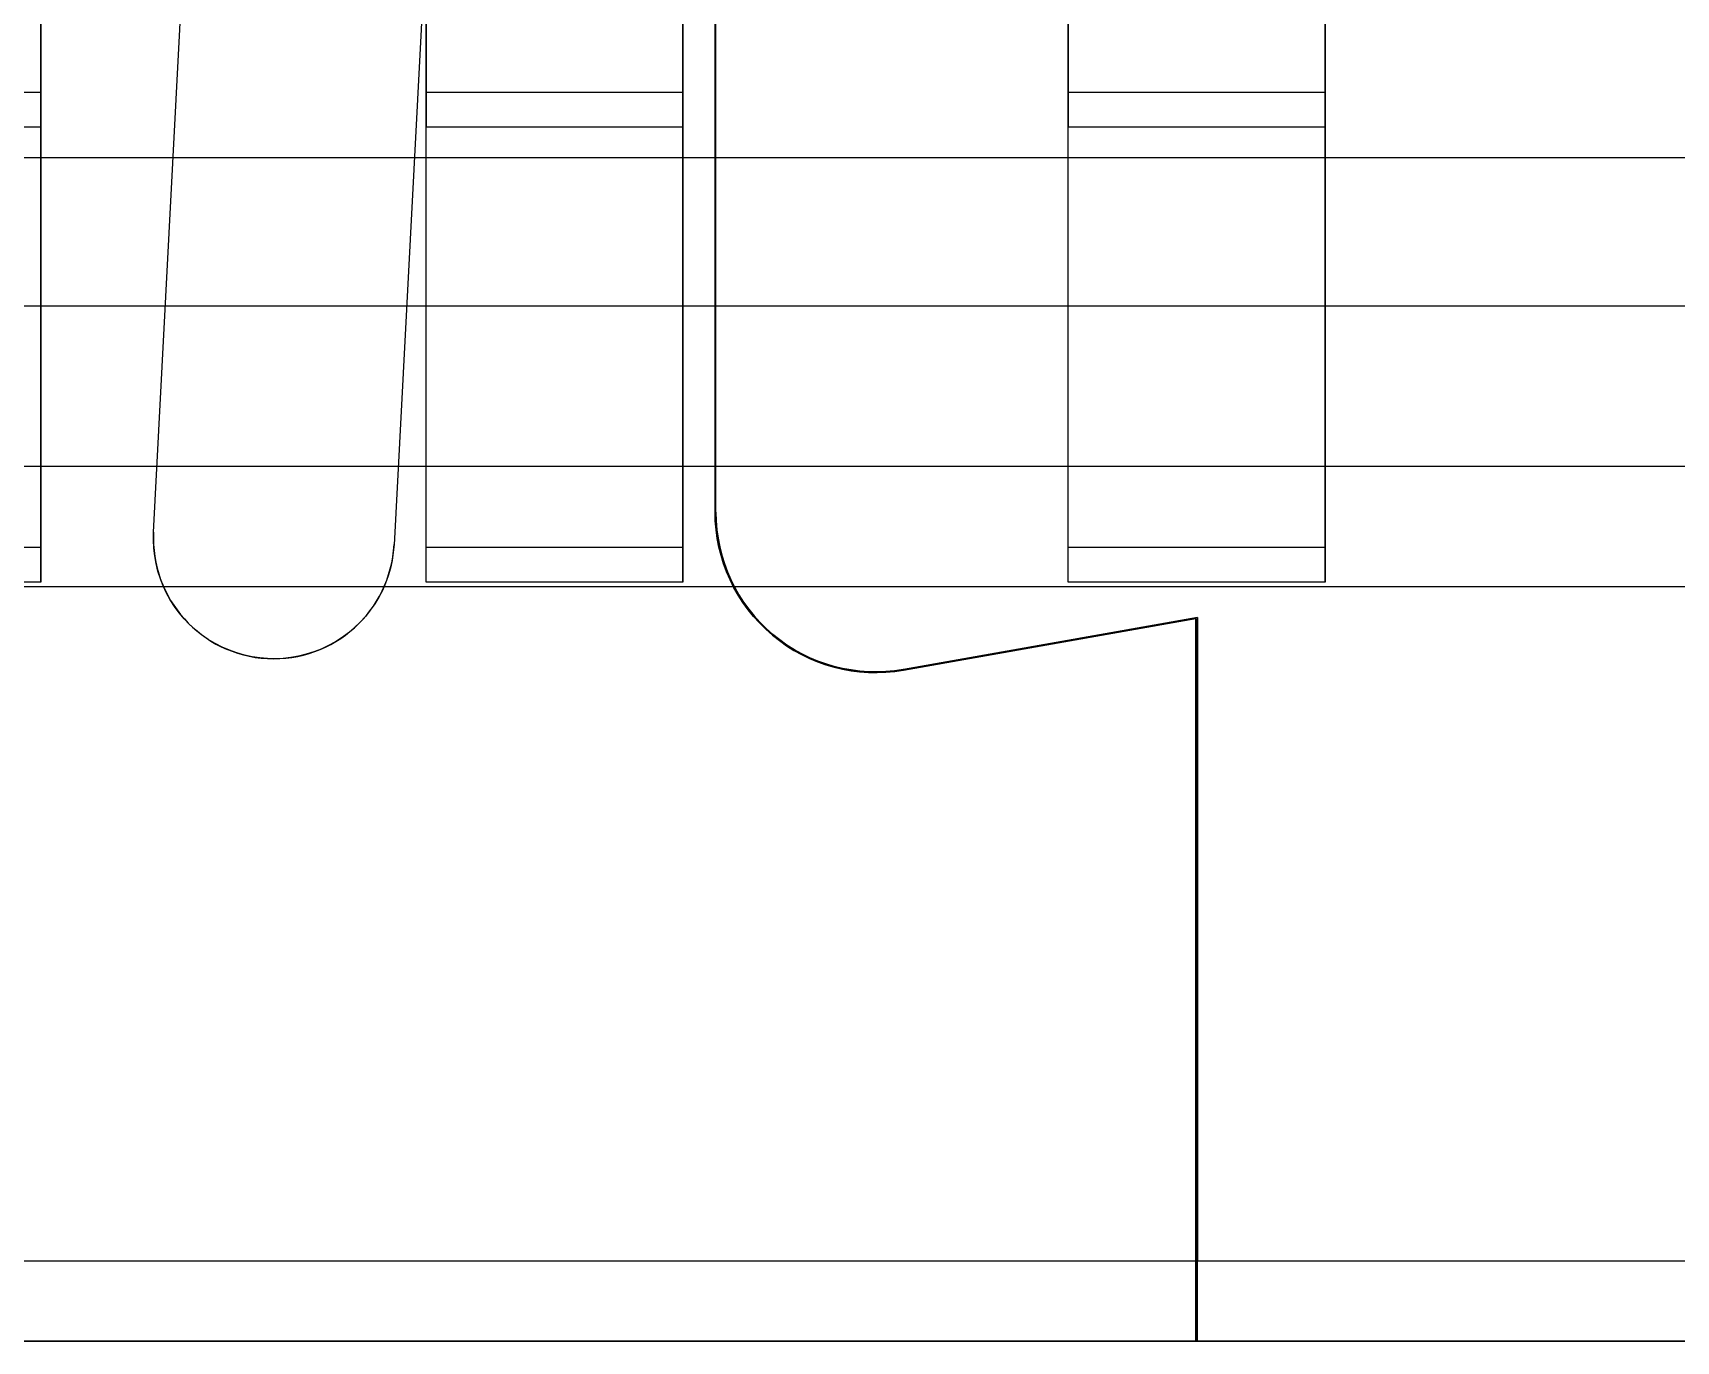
# Model space of a CAD drawing. Extents: x -4.83 to 4.83, y -5.56 to 3.84.
# Drawn here: x -1.45 to 0.598, y -5.56 to -3.93 of the extents above; entities that cross this region are included whole.
import ezdxf

# ---------------------------------------------------------------- set-up
doc = ezdxf.new("R2010")
doc.units = 0
doc.layers.get('0').update_dxf_attribs({"linetype": 'CONTINUOUS'})

# ---------------------------------------------------------------- blocks, each defined once
blk = doc.blocks.new('*U1')
at = {"color": 250, "extrusion": (0, -1e-16, -1)}
blk.add_line((-1.76, -4.0856, 0.88), (1.76, -4.0856, 0.88), dxfattribs=at)
at = {"color": 250}
for p, q in [((-1.76, -4.0856, 0.88), (1.76, -4.0856, 0.88)), ((1.7936, -4.2708, 1.0044), (-1.7936, -4.2708, 1.0044))]:
    blk.add_line(p, q, dxfattribs=at)
at = {"color": 250, "extrusion": (0, -0.925848, -0.377897)}
for p, q in [((1.7936, -4.2708, 1.0044), (-1.7936, -4.2708, 1.0044)), ((-2.16, -4.62, 1.86), (2.16, -4.62, 1.86))]:
    blk.add_line(p, q, dxfattribs=at)
at = {"color": 250, "extrusion": (0, -0.707107, 0.707107)}
for p, q in [((-2, -4.47, 2.42), (2, -4.47, 2.42)), ((-2.16, -4.62, 2.27), (2.16, -4.62, 2.27))]:
    blk.add_line(p, q, dxfattribs=at)
at = {"color": 250, "extrusion": (0, -0.009019, 0.999959)}
blk.add_line((-2, -4.47, 2.42), (2, -4.47, 2.42), dxfattribs=at)
at = {"color": 250, "extrusion": (0, -1, 1e-16)}
for p, q in [((-2.16, -4.62, 1.86), (2.16, -4.62, 1.86)), ((-2.16, -4.62, 2.27), (2.16, -4.62, 2.27))]:
    blk.add_line(p, q, dxfattribs=at)
blk = doc.blocks.new('*U2')
at = {"extrusion": (-4.49369e-09, 0.173648, 0.984808)}
for p, q in [((-1.76, -4.0044, 2.0671), (-1.44, -4.0044, 2.0671)), ((-1.44, -4.5712, 2.167), (-1.44, -4.0044, 2.0671)), ((-1.44, -4.5712, 2.167), (-1.76, -4.5712, 2.167))]:
    blk.add_line(p, q, dxfattribs=at)
for p, q in [((-1.76, -4.0044, 2.0671), (-1.44, -4.0044, 2.0671)), ((-1.44, -4.0478, 1.8209), (-1.76, -4.0478, 1.8209))]:
    blk.add_line(p, q)
at = {"extrusion": (1, -1.64124e-08, 3.44388e-09)}
blk.add_line((-1.44, -4.0044, 2.0671), (-1.44, -4.0478, 1.8209), dxfattribs=at)
at = {"extrusion": (1, -9.34275e-09, 6.21039e-09)}
for p, q in [((-1.44, -4.0044, 2.0671), (-1.44, -4.0478, 1.8209)), ((-1.44, -4.5712, 2.167), (-1.44, -4.0044, 2.0671)), ((-1.44, -4.0478, 1.8209), (-1.44, -4.6146, 1.9208)), ((-1.44, -4.6146, 1.9208), (-1.44, -4.5712, 2.167))]:
    blk.add_line(p, q, dxfattribs=at)
at = {"extrusion": (4.49369e-09, -0.173648, -0.984808)}
for p, q in [((-1.44, -4.0478, 1.8209), (-1.76, -4.0478, 1.8209)), ((-1.44, -4.0478, 1.8209), (-1.44, -4.6146, 1.9208)), ((-1.44, -4.6146, 1.9208), (-1.76, -4.6146, 1.9208))]:
    blk.add_line(p, q, dxfattribs=at)
at = {"extrusion": (-1.02792e-08, -0.984808, 0.173648)}
for p, q in [((-1.44, -4.5712, 2.167), (-1.76, -4.5712, 2.167)), ((-1.44, -4.6146, 1.9208), (-1.44, -4.5712, 2.167)), ((-1.44, -4.6146, 1.9208), (-1.76, -4.6146, 1.9208))]:
    blk.add_line(p, q, dxfattribs=at)
at = {"extrusion": (1, -1.40295e-08, 8.55401e-09)}
for radius in [0.35, 0.35, 0.1]:
    blk.add_arc((-3.9871, 2.1655, -1.44), radius, 260, 335, dxfattribs=at)
at = {"extrusion": (-1, 1.40295e-08, -8.55401e-09)}
blk.add_arc((3.9871, 2.1655, 1.44), 0.1, 205, 280, dxfattribs=at)
blk = doc.blocks.new('*U3')
at = {"color": 255, "extrusion": (0, -1e-16, -1)}
for p, q in [((-1.2996, -4.5521, 3.5), (-1.0741, -0.2495, 3.5)), ((-0.878, -2.24, 3.5), (-1, -4.5679, 3.5)), ((-0.6, -3.5927), (-0.6, -4.5273)), ((-0.599, -4.5273), (-0.599, -3.5927)), ((0.001, -4.6586), (-0.3654, -4.7232)), ((-0.3653, -4.7242), (-0.001, -4.66)), ((-0.001, -5.56), (-0.001, -4.66)), ((0.001, -5.56), (0.001, -4.6586)), ((-3.16, -5.46, 3.5), (3.16, -5.46, 3.5)), ((-2.73, -5.56), (-0.001, -5.56)), ((0.001, -5.56), (2.73, -5.56))]:
    blk.add_line(p, q, dxfattribs=at)
at = {"color": 255, "extrusion": (0.99863, -0.052336, 0)}
for p, q in [((-1.2996, -4.5521, 3.5), (-1.0741, -0.2495, 3.5)), ((-1.2996, -4.5521, 3.9), (-1.0741, -0.2495, 3.9)), ((-1.2996, -4.5521, 3.5), (-1.2996, -4.5521, 3.9))]:
    blk.add_line(p, q, dxfattribs=at)
at = {"color": 255}
for p, q in [((-1.2996, -4.5521, 3.9), (-1.0741, -0.2495, 3.9)), ((-0.878, -2.24, 3.9), (-1, -4.5679, 3.9)), ((-0.6, -4.5273, 0.4), (-0.6, -3.5927, 0.4)), ((-0.599, -4.5273, 0.4), (-0.599, -3.5927, 0.4)), ((-0.6, -4.5273, 0.4), (-0.6, -4.5273)), ((-0.599, -4.5273), (-0.599, -4.5273, 0.4)), ((-1.2996, -4.5521, 3.5), (-1.2996, -4.5521, 3.9)), ((-1, -4.5679, 3.5), (-1, -4.5679, 3.9)), ((0.001, -4.6586, 0.4), (-0.3654, -4.7232, 0.4)), ((-0.001, -4.66, 0.4), (-0.3653, -4.7242, 0.4)), ((-0.001, -4.66, 0.4), (-0.001, -5.46, 0.4)), ((0.001, -4.6586, 0.4), (0.001, -5.46, 0.4)), ((-0.3654, -4.7232), (-0.3654, -4.7232, 0.4)), ((-0.3653, -4.7242, 0.4), (-0.3653, -4.7242)), ((-2.63, -5.46, 0.4), (-0.001, -5.46, 0.4)), ((0.001, -5.46, 0.4), (2.63, -5.46, 0.4)), ((-3.16, -5.56, 3.9), (3.16, -5.56, 3.9))]:
    blk.add_line(p, q, dxfattribs=at)
at = {"color": 255, "extrusion": (-0.99863, 0.052336, 0)}
for p, q in [((-0.878, -2.24, 3.9), (-1, -4.5679, 3.9)), ((-0.878, -2.24, 3.5), (-1, -4.5679, 3.5)), ((-1, -4.5679, 3.5), (-1, -4.5679, 3.9))]:
    blk.add_line(p, q, dxfattribs=at)
at = {"color": 255, "extrusion": (1, 0, 0)}
for p, q in [((-0.6, -3.5927), (-0.6, -4.5273)), ((-0.6, -4.5273, 0.4), (-0.6, -3.5927, 0.4)), ((-0.6, -4.5273, 0.4), (-0.6, -4.5273)), ((-0.001, -4.66), (-0.001, -4.66, 0.4)), ((-0.001, -4.66, 0.4), (-0.001, -5.46, 0.4)), ((-0.001, -5.56), (-0.001, -4.66)), ((-0.001, -5.46, 0.4), (-0.001, -5.56, 0.3)), ((-0.001, -5.56), (-0.001, -5.56, 0.3))]:
    blk.add_line(p, q, dxfattribs=at)
at = {"color": 255, "extrusion": (-1, 0, 0)}
for p, q in [((-0.599, -4.5273, 0.4), (-0.599, -3.5927, 0.4)), ((-0.599, -4.5273), (-0.599, -3.5927)), ((-0.599, -4.5273), (-0.599, -4.5273, 0.4)), ((0.001, -5.56), (0.001, -4.6586)), ((0.001, -4.6586, 0.4), (0.001, -5.46, 0.4)), ((0.001, -4.6586, 0.4), (0.001, -4.6586)), ((0.001, -5.56, 0.3), (0.001, -5.46, 0.4)), ((0.001, -5.56, 0.3), (0.001, -5.56))]:
    blk.add_line(p, q, dxfattribs=at)
at = {"color": 255, "extrusion": (0.173648, -0.984808, 1e-16)}
for p, q in [((0.001, -4.6586, 0.4), (-0.3654, -4.7232, 0.4)), ((0.001, -4.6586), (-0.3654, -4.7232)), ((0.001, -4.6586, 0.4), (0.001, -4.6586)), ((-0.3654, -4.7232), (-0.3654, -4.7232, 0.4))]:
    blk.add_line(p, q, dxfattribs=at)
at = {"color": 255, "extrusion": (-0.173648, 0.984808, -1e-16)}
for p, q in [((-0.3653, -4.7242), (-0.001, -4.66)), ((-0.001, -4.66, 0.4), (-0.3653, -4.7242, 0.4)), ((-0.001, -4.66), (-0.001, -4.66, 0.4)), ((-0.3653, -4.7242, 0.4), (-0.3653, -4.7242))]:
    blk.add_line(p, q, dxfattribs=at)
at = {"color": 255, "extrusion": (0, -0.707107, -0.707107)}
for p, q in [((-3.16, -5.46, 3.5), (3.16, -5.46, 3.5)), ((3.16, -5.56, 3.6), (-3.16, -5.56, 3.6))]:
    blk.add_line(p, q, dxfattribs=at)
at = {"color": 255, "extrusion": (0, -0.707107, 0.707107)}
for p, q in [((-2.63, -5.46, 0.4), (-0.001, -5.46, 0.4)), ((-0.001, -5.46, 0.4), (-0.001, -5.56, 0.3)), ((0.001, -5.56, 0.3), (0.001, -5.46, 0.4)), ((0.001, -5.46, 0.4), (2.63, -5.46, 0.4)), ((-0.001, -5.56, 0.3), (-2.63, -5.56, 0.3)), ((2.63, -5.56, 0.3), (0.001, -5.56, 0.3))]:
    blk.add_line(p, q, dxfattribs=at)
at = {"color": 255, "extrusion": (0, -1, 1e-16)}
for p, q in [((-3.16, -5.56, 3.9), (3.16, -5.56, 3.9)), ((3.16, -5.56, 3.6), (-3.16, -5.56, 3.6)), ((-2.73, -5.56), (-0.001, -5.56)), ((-0.001, -5.56, 0.3), (-2.63, -5.56, 0.3)), ((-0.001, -5.56), (-0.001, -5.56, 0.3)), ((2.63, -5.56, 0.3), (0.001, -5.56, 0.3)), ((0.001, -5.56, 0.3), (0.001, -5.56)), ((0.001, -5.56), (2.73, -5.56))]:
    blk.add_line(p, q, dxfattribs=at)
at = {"color": 255, "extrusion": (0, -1e-16, -1)}
for centre, radius, start, end in [((0.4, -4.5273), 0.2, 260, 0), ((0.4, -4.5273, -0.4), 0.2, 260, 0), ((0.4, -4.5273), 0.199, 260, 0), ((0.4, -4.5273, -0.4), 0.199, 260, 0), ((0.4, -4.5273), 0.199, 260, 0), ((1.1498, -4.56, -3.5), 0.15, 183, 3), ((1.1498, -4.56, -3.9), 0.15, 183, 3), ((1.1498, -4.56, -3.5), 0.15, 183, 3)]:
    blk.add_arc(centre, radius, start, end, dxfattribs=at)
at = {"color": 255}
for centre, radius, start, end in [((-0.4, -4.5273, 0.4), 0.2, 180, 280), ((-0.4, -4.5273), 0.2, 180, 280), ((-0.4, -4.5273, 0.4), 0.199, 180, 280), ((-1.1498, -4.56, 3.9), 0.15, 177, 357)]:
    blk.add_arc(centre, radius, start, end, dxfattribs=at)
blk = doc.blocks.new('*U4')
at = {"extrusion": (-4.49369e-09, 0.173648, 0.984808)}
for p, q in [((-0.96, -4.5712, 2.167), (-0.96, -4.0044, 2.0671)), ((-0.96, -4.0044, 2.0671), (-0.64, -4.0044, 2.0671)), ((-0.64, -4.5712, 2.167), (-0.64, -4.0044, 2.0671)), ((-0.64, -4.5712, 2.167), (-0.96, -4.5712, 2.167))]:
    blk.add_line(p, q, dxfattribs=at)
for p, q in [((-0.96, -4.0044, 2.0671), (-0.64, -4.0044, 2.0671)), ((-0.64, -4.0478, 1.8209), (-0.96, -4.0478, 1.8209))]:
    blk.add_line(p, q)
at = {"extrusion": (-1, 1.6153e-08, -4.0003e-09)}
blk.add_line((-0.96, -4.0478, 1.8209), (-0.96, -4.0044, 2.0671), dxfattribs=at)
at = {"extrusion": (-1, 9.34275e-09, -6.21039e-09)}
for p, q in [((-0.96, -4.5712, 2.167), (-0.96, -4.0044, 2.0671)), ((-0.96, -4.0478, 1.8209), (-0.96, -4.0044, 2.0671)), ((-0.96, -4.6146, 1.9208), (-0.96, -4.0478, 1.8209)), ((-0.96, -4.6146, 1.9208), (-0.96, -4.5712, 2.167))]:
    blk.add_line(p, q, dxfattribs=at)
at = {"extrusion": (1, -1.64124e-08, 3.44388e-09)}
blk.add_line((-0.64, -4.0044, 2.0671), (-0.64, -4.0478, 1.8209), dxfattribs=at)
at = {"extrusion": (1, -9.34275e-09, 6.21039e-09)}
for p, q in [((-0.64, -4.0044, 2.0671), (-0.64, -4.0478, 1.8209)), ((-0.64, -4.5712, 2.167), (-0.64, -4.0044, 2.0671)), ((-0.64, -4.0478, 1.8209), (-0.64, -4.6146, 1.9208)), ((-0.64, -4.6146, 1.9208), (-0.64, -4.5712, 2.167))]:
    blk.add_line(p, q, dxfattribs=at)
at = {"extrusion": (4.49369e-09, -0.173648, -0.984808)}
for p, q in [((-0.96, -4.6146, 1.9208), (-0.96, -4.0478, 1.8209)), ((-0.64, -4.0478, 1.8209), (-0.96, -4.0478, 1.8209)), ((-0.64, -4.0478, 1.8209), (-0.64, -4.6146, 1.9208)), ((-0.64, -4.6146, 1.9208), (-0.96, -4.6146, 1.9208))]:
    blk.add_line(p, q, dxfattribs=at)
at = {"extrusion": (-1.02792e-08, -0.984808, 0.173648)}
for p, q in [((-0.64, -4.5712, 2.167), (-0.96, -4.5712, 2.167)), ((-0.96, -4.6146, 1.9208), (-0.96, -4.5712, 2.167)), ((-0.64, -4.6146, 1.9208), (-0.64, -4.5712, 2.167)), ((-0.64, -4.6146, 1.9208), (-0.96, -4.6146, 1.9208))]:
    blk.add_line(p, q, dxfattribs=at)
at = {"extrusion": (-1, 1.40295e-08, -8.55401e-09)}
for centre, radius in [((3.9871, 2.1655, 0.96), 0.35), ((3.9871, 2.1655, 0.96), 0.35), ((3.9871, 2.1655, 0.96), 0.1), ((3.9871, 2.1655, 0.64), 0.1)]:
    blk.add_arc(centre, radius, 205, 280, dxfattribs=at)
at = {"extrusion": (1, -1.40295e-08, 8.55401e-09)}
for centre, radius in [((-3.9871, 2.1655, -0.64), 0.35), ((-3.9871, 2.1655, -0.64), 0.35), ((-3.9871, 2.1655, -0.96), 0.1), ((-3.9871, 2.1655, -0.64), 0.1)]:
    blk.add_arc(centre, radius, 260, 335, dxfattribs=at)
blk = doc.blocks.new('*U5')
at = {"extrusion": (-4.49369e-09, 0.173648, 0.984808)}
for p, q in [((-0.16, -4.5712, 2.167), (-0.16, -4.0044, 2.0671)), ((-0.16, -4.0044, 2.0671), (0.16, -4.0044, 2.0671)), ((0.16, -4.5712, 2.167), (0.16, -4.0044, 2.0671)), ((0.16, -4.5712, 2.167), (-0.16, -4.5712, 2.167))]:
    blk.add_line(p, q, dxfattribs=at)
for p, q in [((-0.16, -4.0044, 2.0671), (0.16, -4.0044, 2.0671)), ((0.16, -4.0478, 1.8209), (-0.16, -4.0478, 1.8209))]:
    blk.add_line(p, q)
at = {"extrusion": (-1, 1.6153e-08, -4.0003e-09)}
blk.add_line((-0.16, -4.0478, 1.8209), (-0.16, -4.0044, 2.0671), dxfattribs=at)
at = {"extrusion": (-1, 9.34275e-09, -6.21039e-09)}
for p, q in [((-0.16, -4.5712, 2.167), (-0.16, -4.0044, 2.0671)), ((-0.16, -4.0478, 1.8209), (-0.16, -4.0044, 2.0671)), ((-0.16, -4.6146, 1.9208), (-0.16, -4.0478, 1.8209)), ((-0.16, -4.6146, 1.9208), (-0.16, -4.5712, 2.167))]:
    blk.add_line(p, q, dxfattribs=at)
at = {"extrusion": (1, -1.64124e-08, 3.44388e-09)}
blk.add_line((0.16, -4.0044, 2.0671), (0.16, -4.0478, 1.8209), dxfattribs=at)
at = {"extrusion": (1, -9.34275e-09, 6.21039e-09)}
for p, q in [((0.16, -4.0044, 2.0671), (0.16, -4.0478, 1.8209)), ((0.16, -4.5712, 2.167), (0.16, -4.0044, 2.0671)), ((0.16, -4.0478, 1.8209), (0.16, -4.6146, 1.9208)), ((0.16, -4.6146, 1.9208), (0.16, -4.5712, 2.167))]:
    blk.add_line(p, q, dxfattribs=at)
at = {"extrusion": (4.49369e-09, -0.173648, -0.984808)}
for p, q in [((-0.16, -4.6146, 1.9208), (-0.16, -4.0478, 1.8209)), ((0.16, -4.0478, 1.8209), (-0.16, -4.0478, 1.8209)), ((0.16, -4.0478, 1.8209), (0.16, -4.6146, 1.9208)), ((0.16, -4.6146, 1.9208), (-0.16, -4.6146, 1.9208))]:
    blk.add_line(p, q, dxfattribs=at)
at = {"extrusion": (-1.02792e-08, -0.984808, 0.173648)}
for p, q in [((0.16, -4.5712, 2.167), (-0.16, -4.5712, 2.167)), ((-0.16, -4.6146, 1.9208), (-0.16, -4.5712, 2.167)), ((0.16, -4.6146, 1.9208), (0.16, -4.5712, 2.167)), ((0.16, -4.6146, 1.9208), (-0.16, -4.6146, 1.9208))]:
    blk.add_line(p, q, dxfattribs=at)
at = {"extrusion": (-1, 1.40295e-08, -8.55401e-09)}
for centre, radius in [((3.9871, 2.1655, 0.16), 0.35), ((3.9871, 2.1655, 0.16), 0.35), ((3.9871, 2.1655, 0.16), 0.1), ((3.9871, 2.1655, -0.16), 0.1)]:
    blk.add_arc(centre, radius, 205, 280, dxfattribs=at)
at = {"extrusion": (1, -1.40295e-08, 8.55401e-09)}
for centre, radius in [((-3.9871, 2.1655, 0.16), 0.35), ((-3.9871, 2.1655, 0.16), 0.35), ((-3.9871, 2.1655, -0.16), 0.1), ((-3.9871, 2.1655, 0.16), 0.1)]:
    blk.add_arc(centre, radius, 260, 335, dxfattribs=at)

msp = doc.modelspace()

# ---------------------------------------------------------------- block references
for name in ['*U2', '*U4', '*U5', '*U3', '*U1']:
    msp.add_blockref(name, (0, 0))

doc.saveas('drawing.dxf')
